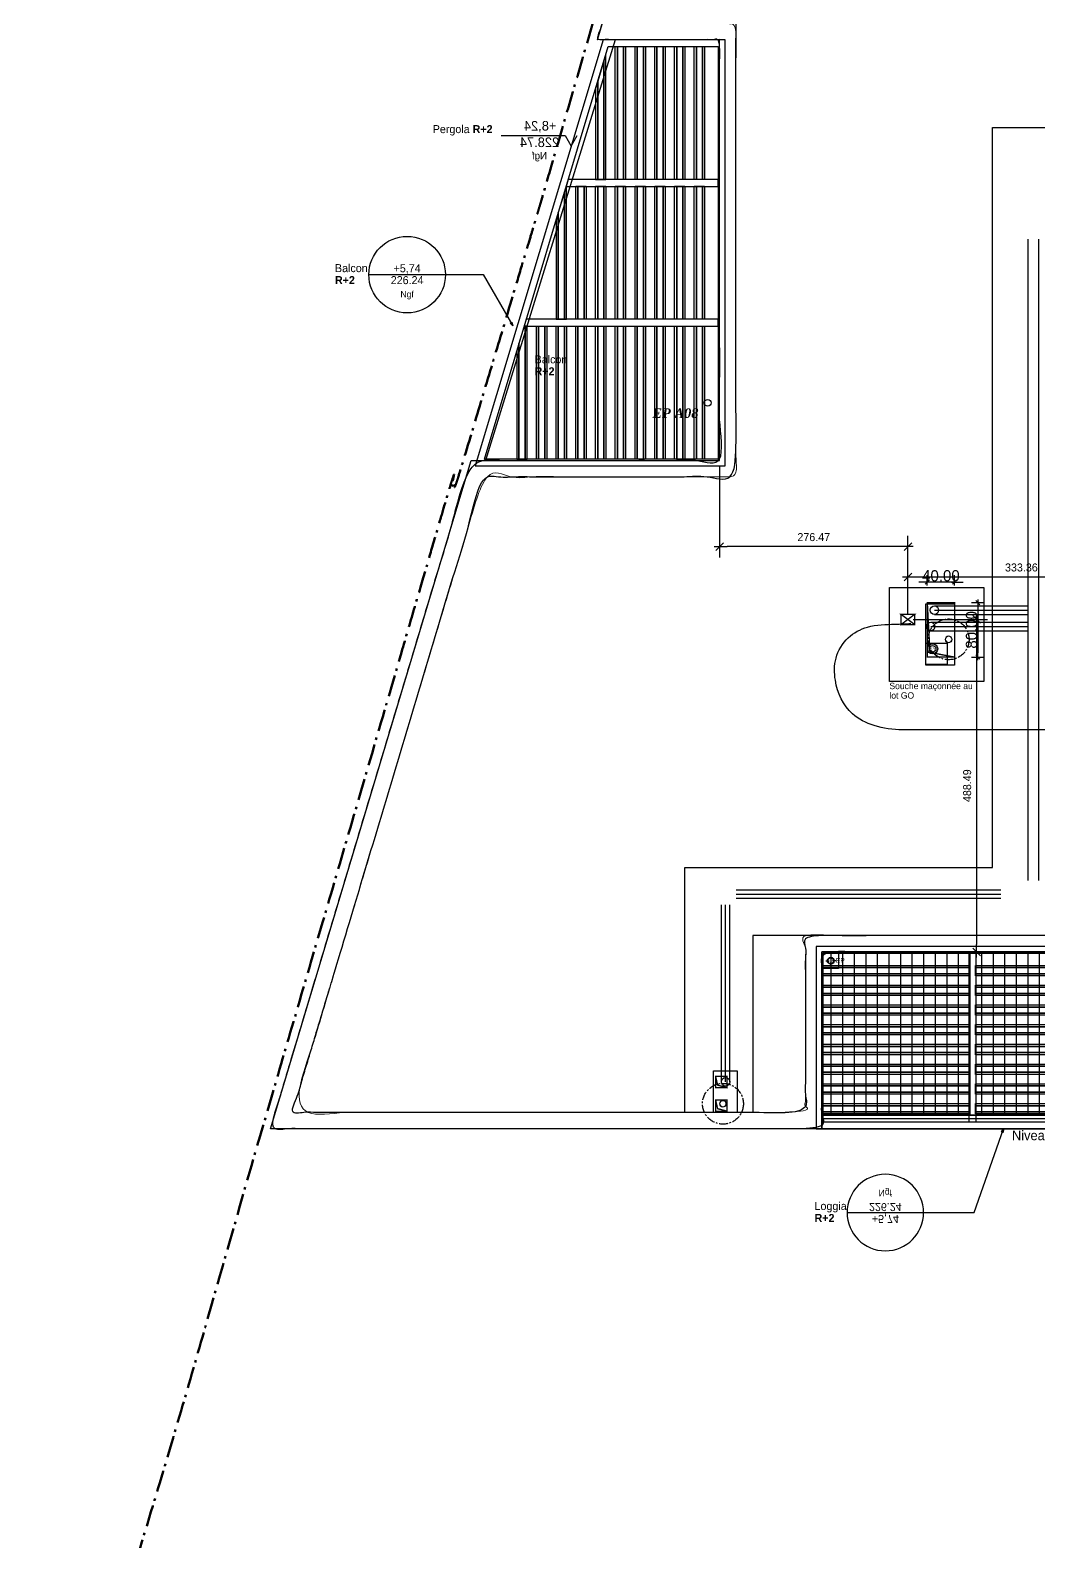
# Model space of a CAD drawing. Header units: centimetres. Extents: x 2501 to 22157, y -5565 to 9509.
# Drawn here: x 2501 to 3982, y 1962 to 4182 of the extents above; entities that cross this region are included whole.
import ezdxf

# ---------------------------------------------------------------- set-up
doc = ezdxf.new("R2010")
doc.units = ezdxf.units.CM
doc.header["$PDMODE"] = 67
doc.linetypes.add('prelem_euev', pattern=[2, 1.25, -0.25, 0.25, -0.25])
doc.linetypes.add('Style de ligne -18', pattern=[2.08328, 1.25, -0.41656, 0.13886, -0.27786])
doc.layers.get('0').update_dxf_attribs({"color": 252})
doc.layers.add('_GAZELEC-BOITE INCORPO', color=36, linetype='Continuous', lineweight=18)
doc.layers.add('_GAZELEC-RESERVATION 2', color=6, linetype='Continuous', lineweight=18)
for name, color, linetype in [('B amÈnagement intÈrieur_Hatch', 252, 'Continuous'), ('B aménagement intérieur', 252, 'Continuous'), ('B Général', 252, 'Continuous'), ('C ANNOTATIONS-niveaux', 252, 'Continuous'), ('C ANNOTATIONS-niveaux_Hatch', 252, 'Continuous'), ('C ANNOTATIONS-prestations', 252, 'Continuous'), ('C ANNOTATIONS-texte', 252, 'Continuous'), ('prlm-CHAUFF', 30, 'Continuous'), ('prlm-EAU-EPEXT', 145, 'Continuous'), ('prlm-EAU-EUEV', 25, 'Continuous'), ('prlm-GAZ', 20, 'Continuous')]:
    doc.layers.add(name, color=color, linetype=linetype)
doc.layers.add('prlm-ZEROPLOT', color=254, linetype='Continuous', plot=False)
doc.styles.add('Eurostile', font='')
doc.styles.add('prlm-chauff', font='trebucbi.ttf', dxfattribs={"height": 18})
doc.styles.add('prlm-eau-ep', font='timesbi.ttf', dxfattribs={"height": 18})
doc.styles.get('Eurostile').set_extended_font_data('Eurostile')
doc.dimstyles.new('100é', dxfattribs={"dimtxt": 16.471002, "dimasz": 6.232178, "dimexe": 10, "dimexo": 25, "dimgap": 1, "dimtad": 1, "dimdec": 1, "dimtxsty": 'Eurostile', "dimblk": 'VW_SLASH', "dimblk1": 'VW_SLASH', "dimblk2": 'VW_SLASH', "dimcen": 0, "dimdle": 10, "dimazin": 0, "dimtfac": 1, "dimtdec": 1, "dimtix": 1, "dimtmove": 0, "dimatfit": 0, "dimldrblk": 'VW_FILLEDARROW', "dimfxl": 25, "dimfxlon": 1, "dimfrac": 2, "dimtolj": 1, "dimarcsym": 0})
doc.dimstyles.new('Arch', dxfattribs={"dimtxt": 11.759259, "dimasz": 11.224121, "dimexe": 15.875, "dimexo": 7.9375, "dimgap": 7.9375, "dimtad": 1, "dimdec": 1, "dimtxsty": 'Eurostile', "dimblk": 'VW_SLASH', "dimblk1": 'VW_SLASH', "dimblk2": 'VW_SLASH', "dimcen": 0, "dimdle": 7.9375, "dimazin": 0, "dimtfac": 1, "dimtdec": 1, "dimtix": 1, "dimtmove": 0, "dimatfit": 0, "dimldrblk": 'VW_FILLEDARROW', "dimfxl": 1, "dimfrac": 2, "dimtolj": 1, "dimarcsym": 0})

# ---------------------------------------------------------------- blocks, each defined once
blk = doc.blocks.new('Alti BAT A R+2')
at = {"layer": 'C ANNOTATIONS-niveaux', "linetype": 'Continuous'}
blk.add_line((-55.9, -9), (56.6, -9), dxfattribs=at)
blk.add_circle((0.3, -9), 56.2, dxfattribs=at)
at = {"layer": 'C ANNOTATIONS-niveaux', "attachment_point": 2, "rotation": 0, "line_spacing_factor": 0.894578, "style": 'Eurostile'}
for s, insert, char_height in [('+5,74', (0.3, 6.2), 11.76), ('226.24', (0.3, -11.2), 11.76), ('Ngf', (0.3, -33.1), 9.41)]:
    blk.add_mtext(s, dxfattribs=dict(at, insert=insert, char_height=char_height))
blk = doc.blocks.new('Groupe-53-1')
at = {"layer": 'B Général', "linetype": 'Continuous', "flags": 128}
for points in [[(114070.4, -122604.2), (114209, -122604.2), (114209, -122742.2), (114070.4, -122742.2)], [(114124, -122685.9), (114155.3, -122685.9), (114155.3, -122717.2), (114124, -122717.2)]]:
    blk.add_lwpolyline(points, close=True, dxfattribs=at)
blk = doc.blocks.new('Groupe-64-1')
at = {"layer": 'B Général', "flags": 128}
for points in [[(114645.5, -123131.5), (113963, -123131.5), (113963, -123399.3), (114645.5, -123399.3)], [(113973, -123389.3), (113973, -123141.5), (114635.5, -123141.5), (114635.5, -123389.3)], [(114187.3, -123389.3), (114187.3, -123141.5), (114197.3, -123141.5), (114197.3, -123389.3)], [(114411.3, -123389.3), (114411.3, -123141.5), (114421.3, -123141.5), (114421.3, -123389.3)], [(114187.3, -123159.2), (114187.3, -123162.5), (113972.7, -123162.5), (113972.7, -123159.2)], [(114187.3, -123162.5), (114187.3, -123171.5), (113972.7, -123171.5), (113972.7, -123162.5)], [(114187.3, -123171.5), (114187.3, -123174.5), (113972.7, -123174.5), (113972.7, -123171.5)], [(114411.3, -123159.2), (114411.3, -123162.5), (114196.8, -123162.5), (114196.8, -123159.2)], [(114411.3, -123162.5), (114411.3, -123171.5), (114196.8, -123171.5), (114196.8, -123162.5)], [(114411.3, -123171.5), (114411.3, -123174.5), (114196.8, -123174.5), (114196.8, -123171.5)], [(114635.5, -123159.2), (114635.5, -123162.5), (114421, -123162.5), (114421, -123159.2)], [(114635.5, -123162.5), (114635.5, -123171.5), (114421, -123171.5), (114421, -123162.5)], [(114635.5, -123171.5), (114635.5, -123174.5), (114421, -123174.5), (114421, -123171.5)], [(114187.3, -123188.2), (114187.3, -123191.4), (113972.7, -123191.4), (113972.7, -123188.2)], [(114187.3, -123191.4), (114187.3, -123200.4), (113972.7, -123200.4), (113972.7, -123191.4)], [(114411.3, -123188.2), (114411.3, -123191.4), (114196.8, -123191.4), (114196.8, -123188.2)], [(114411.3, -123191.4), (114411.3, -123200.4), (114196.8, -123200.4), (114196.8, -123191.4)], [(114635.5, -123188.2), (114635.5, -123191.4), (114421, -123191.4), (114421, -123188.2)], [(114635.5, -123191.4), (114635.5, -123200.4), (114421, -123200.4), (114421, -123191.4)], [(114187.3, -123200.4), (114187.3, -123203.5), (113972.7, -123203.5), (113972.7, -123200.4)], [(114187.3, -123217.2), (114187.3, -123220.4), (113972.7, -123220.4), (113972.7, -123217.2)], [(114411.3, -123200.4), (114411.3, -123203.5), (114196.8, -123203.5), (114196.8, -123200.4)], [(114411.3, -123217.2), (114411.3, -123220.4), (114196.8, -123220.4), (114196.8, -123217.2)], [(114635.5, -123200.4), (114635.5, -123203.5), (114421, -123203.5), (114421, -123200.4)], [(114635.5, -123217.2), (114635.5, -123220.4), (114421, -123220.4), (114421, -123217.2)], [(114187.3, -123220.4), (114187.3, -123229.4), (113972.7, -123229.4), (113972.7, -123220.4)], [(114187.3, -123229.4), (114187.3, -123232.5), (113972.7, -123232.5), (113972.7, -123229.4)], [(114411.3, -123220.4), (114411.3, -123229.4), (114196.8, -123229.4), (114196.8, -123220.4)], [(114411.3, -123229.4), (114411.3, -123232.5), (114196.8, -123232.5), (114196.8, -123229.4)], [(114635.5, -123220.4), (114635.5, -123229.4), (114421, -123229.4), (114421, -123220.4)], [(114635.5, -123229.4), (114635.5, -123232.5), (114421, -123232.5), (114421, -123229.4)], [(114187.3, -123246.1), (114187.3, -123249.4), (113972.7, -123249.4), (113972.7, -123246.1)], [(114187.3, -123249.4), (114187.3, -123258.4), (113972.7, -123258.4), (113972.7, -123249.4)], [(114187.3, -123258.4), (114187.3, -123261.4), (113972.7, -123261.4), (113972.7, -123258.4)], [(114411.3, -123246.1), (114411.3, -123249.4), (114196.8, -123249.4), (114196.8, -123246.1)], [(114411.3, -123249.4), (114411.3, -123258.4), (114196.8, -123258.4), (114196.8, -123249.4)], [(114411.3, -123258.4), (114411.3, -123261.4), (114196.8, -123261.4), (114196.8, -123258.4)], [(114635.5, -123246.1), (114635.5, -123249.4), (114421, -123249.4), (114421, -123246.1)], [(114635.5, -123249.4), (114635.5, -123258.4), (114421, -123258.4), (114421, -123249.4)], [(114635.5, -123258.4), (114635.5, -123261.4), (114421, -123261.4), (114421, -123258.4)], [(114187.3, -123275.1), (114187.3, -123278.4), (113972.7, -123278.4), (113972.7, -123275.1)], [(114187.3, -123278.4), (114187.3, -123287.4), (113972.7, -123287.4), (113972.7, -123278.4)], [(114411.3, -123275.1), (114411.3, -123278.4), (114196.8, -123278.4), (114196.8, -123275.1)], [(114411.3, -123278.4), (114411.3, -123287.4), (114196.8, -123287.4), (114196.8, -123278.4)], [(114635.5, -123275.1), (114635.5, -123278.4), (114421, -123278.4), (114421, -123275.1)], [(114635.5, -123278.4), (114635.5, -123287.4), (114421, -123287.4), (114421, -123278.4)], [(114187.3, -123287.4), (114187.3, -123290.4), (113972.7, -123290.4), (113972.7, -123287.4)], [(114187.3, -123304.1), (114187.3, -123307.3), (113972.7, -123307.3), (113972.7, -123304.1)], [(114411.3, -123287.4), (114411.3, -123290.4), (114196.8, -123290.4), (114196.8, -123287.4)], [(114411.3, -123304.1), (114411.3, -123307.3), (114196.8, -123307.3), (114196.8, -123304.1)], [(114635.5, -123287.4), (114635.5, -123290.4), (114421, -123290.4), (114421, -123287.4)], [(114635.5, -123304.1), (114635.5, -123307.3), (114421, -123307.3), (114421, -123304.1)], [(114187.3, -123307.3), (114187.3, -123316.3), (113972.7, -123316.3), (113972.7, -123307.3)], [(114187.3, -123316.3), (114187.3, -123319.4), (113972.7, -123319.4), (113972.7, -123316.3)], [(114411.3, -123307.3), (114411.3, -123316.3), (114196.8, -123316.3), (114196.8, -123307.3)], [(114411.3, -123316.3), (114411.3, -123319.4), (114196.8, -123319.4), (114196.8, -123316.3)], [(114635.5, -123307.3), (114635.5, -123316.3), (114421, -123316.3), (114421, -123307.3)], [(114635.5, -123316.3), (114635.5, -123319.4), (114421, -123319.4), (114421, -123316.3)], [(114187.3, -123333.1), (114187.3, -123336.3), (113972.7, -123336.3), (113972.7, -123333.1)], [(114187.3, -123336.3), (114187.3, -123345.3), (113972.7, -123345.3), (113972.7, -123336.3)], [(114187.3, -123345.3), (114187.3, -123348.4), (113972.7, -123348.4), (113972.7, -123345.3)], [(114411.3, -123333.1), (114411.3, -123336.3), (114196.8, -123336.3), (114196.8, -123333.1)], [(114411.3, -123336.3), (114411.3, -123345.3), (114196.8, -123345.3), (114196.8, -123336.3)], [(114411.3, -123345.3), (114411.3, -123348.4), (114196.8, -123348.4), (114196.8, -123345.3)], [(114635.5, -123333.1), (114635.5, -123336.3), (114421, -123336.3), (114421, -123333.1)], [(114635.5, -123336.3), (114635.5, -123345.3), (114421, -123345.3), (114421, -123336.3)], [(114635.5, -123345.3), (114635.5, -123348.4), (114421, -123348.4), (114421, -123345.3)], [(114187.3, -123362), (114187.3, -123365.3), (113972.7, -123365.3), (113972.7, -123362)], [(114187.3, -123365.3), (114187.3, -123374.3), (113972.7, -123374.3), (113972.7, -123365.3)], [(114411.3, -123362), (114411.3, -123365.3), (114196.8, -123365.3), (114196.8, -123362)], [(114411.3, -123365.3), (114411.3, -123374.3), (114196.8, -123374.3), (114196.8, -123365.3)], [(114635.6, -123362), (114635.6, -123365.3), (114421, -123365.3), (114421, -123362)], [(114635.6, -123365.3), (114635.6, -123374.3), (114421, -123374.3), (114421, -123365.3)], [(114187.3, -123374.3), (114187.3, -123377.3), (113972.7, -123377.3), (113972.7, -123374.3)], [(114411.3, -123374.3), (114411.3, -123377.3), (114196.8, -123377.3), (114196.8, -123374.3)], [(114635.6, -123374.3), (114635.6, -123377.3), (114421, -123377.3), (114421, -123374.3)]]:
    blk.add_lwpolyline(points, close=True, dxfattribs=at)
blk = doc.blocks.new('Groupe-65-1')
at = {"layer": 'B Général', "flags": 128}
for points in [[(113649.9, -121799.3), (113462, -122425.3), (113829, -122425.3), (113829, -121799.3)], [(113819, -122415.3), (113475.5, -122415.3), (113657.4, -121809.3), (113819, -121809.3)], [(113667.8, -121809.3), (113671, -121809.3), (113671, -122004.8), (113667.8, -122004.8)], [(113671, -121809.3), (113680, -121809.3), (113680, -122004.8), (113671, -122004.8)], [(113680, -121809.3), (113683, -121809.3), (113683, -122004.8), (113680, -122004.8)], [(113696.8, -121809.3), (113700, -121809.3), (113700, -122004.8), (113696.8, -122004.8)], [(113700, -121809.3), (113709, -121809.3), (113709, -122004.8), (113700, -122004.8)], [(113709, -121809.3), (113712.1, -121809.3), (113712.1, -122004.8), (113709, -122004.8)], [(113725.7, -121809.3), (113728.9, -121809.3), (113728.9, -122004.8), (113725.7, -122004.8)], [(113728.9, -121809.3), (113737.9, -121809.3), (113737.9, -122004.8), (113728.9, -122004.8)], [(113737.9, -121809.3), (113741, -121809.3), (113741, -122004.8), (113737.9, -122004.8)], [(113754.7, -121809.3), (113758, -121809.3), (113758, -122004.8), (113754.7, -122004.8)], [(113758, -121809.3), (113767, -121809.3), (113767, -122004.8), (113758, -122004.8)], [(113767, -121809.3), (113770, -121809.3), (113770, -122004.8), (113767, -122004.8)], [(113783.7, -121809.3), (113786.9, -121809.3), (113786.9, -122004.8), (113783.7, -122004.8)], [(113786.9, -121809.3), (113795.9, -121809.3), (113795.9, -122004.8), (113786.9, -122004.8)], [(113795.9, -121809.3), (113799, -121809.3), (113799, -122004.8), (113795.9, -122004.8)], [(113651.1, -121830.4), (113642.1, -121860.3), (113642.1, -122004.8), (113651.1, -122004.8)], [(113654.1, -121820.2), (113651.1, -121830.4), (113651.1, -122004.8), (113654.1, -122004.8)], [(113642.1, -121860.3), (113638.8, -121871.1), (113638.8, -122004.8), (113642.1, -122004.8)], [(113595.7, -122014.6), (113593.1, -122023.4), (113593.1, -122210.1), (113596.2, -122210.1), (113596.2, -122014.6)], [(113595.7, -122014.8), (113819, -122014.8), (113819, -122004.8), (113598.7, -122004.8)], [(113609.8, -122014.6), (113613, -122014.6), (113613, -122210.1), (113609.8, -122210.1)], [(113613, -122014.6), (113622, -122014.6), (113622, -122210.1), (113613, -122210.1)], [(113622, -122014.6), (113625.1, -122014.6), (113625.1, -122210.1), (113622, -122210.1)], [(113638.8, -122014.6), (113642.1, -122014.6), (113642.1, -122210.1), (113638.8, -122210.1)], [(113642.1, -122014.6), (113651.1, -122014.6), (113651.1, -122210.1), (113642.1, -122210.1)], [(113651.1, -122014.6), (113654.1, -122014.6), (113654.1, -122210.1), (113651.1, -122210.1)], [(113667.8, -122014.6), (113671, -122014.6), (113671, -122210.1), (113667.8, -122210.1)], [(113671, -122014.6), (113680, -122014.6), (113680, -122210.1), (113671, -122210.1)], [(113680, -122014.6), (113683, -122014.6), (113683, -122210.1), (113680, -122210.1)], [(113696.8, -122014.6), (113700, -122014.6), (113700, -122210.1), (113696.8, -122210.1)], [(113700, -122014.6), (113709, -122014.6), (113709, -122210.1), (113700, -122210.1)], [(113709, -122014.6), (113712.1, -122014.6), (113712.1, -122210.1), (113709, -122210.1)], [(113725.7, -122014.6), (113728.9, -122014.6), (113728.9, -122210.1), (113725.7, -122210.1)], [(113728.9, -122014.6), (113737.9, -122014.6), (113737.9, -122210.1), (113728.9, -122210.1)], [(113737.9, -122014.6), (113741, -122014.6), (113741, -122210.1), (113737.9, -122210.1)], [(113754.7, -122014.6), (113758, -122014.6), (113758, -122210.1), (113754.7, -122210.1)], [(113758, -122014.6), (113767, -122014.6), (113767, -122210.1), (113758, -122210.1)], [(113767, -122014.6), (113770, -122014.6), (113770, -122210.1), (113767, -122210.1)], [(113783.7, -122014.6), (113786.9, -122014.6), (113786.9, -122210.1), (113783.7, -122210.1)], [(113786.9, -122014.6), (113795.9, -122014.6), (113795.9, -122210.1), (113786.9, -122210.1)], [(113795.9, -122014.6), (113799, -122014.6), (113799, -122210.1), (113795.9, -122210.1)], [(113593.1, -122023.4), (113584.1, -122053.4), (113584.1, -122210.1), (113593.1, -122210.1)], [(113584.1, -122053.4), (113580.9, -122064.2), (113580.9, -122210.1), (113584.1, -122210.1)], [(113534.1, -122220.1), (113819, -122220.1), (113819, -122210.1), (113537.1, -122210.1)], [(113526.3, -122415.3), (113535.3, -122415.3), (113535.3, -122220.1), (113534.1, -122220.1), (113526.3, -122245.8)], [(113535.3, -122415.3), (113538.4, -122415.3), (113538.4, -122220.1), (113535.3, -122220.1)], [(113552, -122220.1), (113555.2, -122220.1), (113555.2, -122415.3), (113552, -122415.3)], [(113555.2, -122220.1), (113564.2, -122220.1), (113564.2, -122415.3), (113555.2, -122415.3)], [(113564.2, -122220.1), (113567.3, -122220.1), (113567.3, -122415.3), (113564.2, -122415.3)], [(113580.9, -122220.1), (113584.1, -122220.1), (113584.1, -122415.3), (113580.9, -122415.3)], [(113584.1, -122220.1), (113593.1, -122220.1), (113593.1, -122415.3), (113584.1, -122415.3)], [(113593.1, -122220.1), (113596.2, -122220.1), (113596.2, -122415.3), (113593.1, -122415.3)], [(113609.8, -122220.1), (113613, -122220.1), (113613, -122415.3), (113609.8, -122415.3)], [(113613, -122220.1), (113622, -122220.1), (113622, -122415.3), (113613, -122415.3)], [(113622, -122220.1), (113625.1, -122220.1), (113625.1, -122415.3), (113622, -122415.3)], [(113638.8, -122220.1), (113642.1, -122220.1), (113642.1, -122415.3), (113638.8, -122415.3)], [(113642.1, -122220.1), (113651.1, -122220.1), (113651.1, -122415.3), (113642.1, -122415.3)], [(113651.1, -122220.1), (113654.1, -122220.1), (113654.1, -122415.3), (113651.1, -122415.3)], [(113667.8, -122220.1), (113671, -122220.1), (113671, -122415.3), (113667.8, -122415.3)], [(113671, -122220.1), (113680, -122220.1), (113680, -122415.3), (113671, -122415.3)], [(113680, -122220.1), (113683, -122220.1), (113683, -122415.3), (113680, -122415.3)], [(113696.8, -122220.1), (113700, -122220.1), (113700, -122415.3), (113696.8, -122415.3)], [(113700, -122220.1), (113709, -122220.1), (113709, -122415.3), (113700, -122415.3)], [(113709, -122220.1), (113712.1, -122220.1), (113712.1, -122415.3), (113709, -122415.3)], [(113725.7, -122220.1), (113728.9, -122220.1), (113728.9, -122415.3), (113725.7, -122415.3)], [(113728.9, -122220.1), (113737.9, -122220.1), (113737.9, -122415.3), (113728.9, -122415.3)], [(113737.9, -122220.1), (113741, -122220.1), (113741, -122415.3), (113737.9, -122415.3)], [(113754.7, -122220.1), (113758, -122220.1), (113758, -122415.3), (113754.7, -122415.3)], [(113758, -122220.1), (113767, -122220.1), (113767, -122415.3), (113758, -122415.3)], [(113767, -122220.1), (113770, -122220.1), (113770, -122415.3), (113767, -122415.3)], [(113783.7, -122220.1), (113786.9, -122220.1), (113786.9, -122415.3), (113783.7, -122415.3)], [(113786.9, -122220.1), (113795.9, -122220.1), (113795.9, -122415.3), (113786.9, -122415.3)], [(113795.9, -122220.1), (113799, -122220.1), (113799, -122415.3), (113795.9, -122415.3)], [(113523.1, -122415.3), (113526.3, -122415.3), (113526.3, -122245.8), (113523.1, -122256.6)]]:
    blk.add_lwpolyline(points, close=True, dxfattribs=at)
blk = doc.blocks.new('EP')
at = {"layer": 'B Général', "linetype": 'Continuous'}
for p, q in [((-7.5, 0), (-2.5, 0)), ((0, 7.5), (0, 2.5)), ((7.5, 0), (2.5, 0)), ((0, -7.5), (0, -2.5))]:
    blk.add_line(p, q, dxfattribs=at)
at = {"layer": 'B Général', "linetype": 'Continuous', "flags": 128}
for points in [[(-5, 0, -1), (5, 0, -1)], [(-4.3, 0, -1), (4.3, 0, -1)]]:
    blk.add_lwpolyline(points, format="xyb", close=True, dxfattribs=at)
at = {"layer": 'C ANNOTATIONS-prestations', "insert": (7.5, 4), "char_height": 7.06, "attachment_point": 1, "line_spacing_factor": 0.894578, "style": 'Eurostile'}
blk.add_mtext('EP', dxfattribs=at)
blk = doc.blocks.new('Groupe-67-1')
at = {"layer": 'B Général', "linetype": 'Continuous', "flags": 128}
blk.add_lwpolyline([(113973, -123141.5), (113995.6, -123141.5), (113995.6, -123164), (113973, -123164)], close=True, dxfattribs=at)
at = {"layer": 'B Général'}
blk.add_blockref('EP', (113984.3, -123152.4), dxfattribs=at)
blk = doc.blocks.new('Groupe-68-1')
at = {"layer": 'B Général', "linetype": 'Continuous', "flags": 128}
blk.add_lwpolyline([(56.3, 15.6), (-37.5, 15.6), (-46.5, 0), (-55.4, 15.6)], dxfattribs=at)
at = {"layer": 'C ANNOTATIONS-niveaux', "attachment_point": 2, "rotation": 360, "line_spacing_factor": 0.894578, "style": 'Eurostile'}
for s, insert, char_height in [('+8,24', (-1, 37.1), 14.11), ('228.74', (0, 12.9), 14.11), ('Ngf', (0, -8.7), 10.58)]:
    blk.add_mtext(s, dxfattribs=dict(at, insert=insert, char_height=char_height))
blk = doc.blocks.new('Niveau bas pergola (1)')
at = {"layer": 'B Général'}
blk.add_blockref('Groupe-68-1', (0, 0), dxfattribs=at)
blk = doc.blocks.new('xi.vp')
at = {"layer": 'prlm-EAU-EUEV', "lineweight": 5}
h = blk.add_hatch(color=0, dxfattribs=at)
h.paths.add_polyline_path([(-5, 0, 1), (5, 0, 1)])
h.paths.add_polyline_path([(4.5, 0, -1), (-4.5, 0, -1)], flags=16)
at = {"layer": 'prlm-EAU-EUEV', "color": 0, "lineweight": 5}
for radius in [5, 4.5]:
    blk.add_circle((0, 0), radius, dxfattribs=at)
at = {"layer": 'prlm-ZEROPLOT', "linetype": 'prelem_euev', "ltscale": 10}
blk.add_circle((0, 0), 30, dxfattribs=at)
blk = doc.blocks.new('Groupe-74-1')
at = {"layer": 'B Général', "linetype": 'Continuous'}
for p, q in [((114234, -123048.6), (113845.2, -123048.6)), ((114234, -123054.9), (113845.2, -123054.9)), ((114234, -123061.1), (113845.2, -123061.1))]:
    blk.add_line(p, q, dxfattribs=at)
blk = doc.blocks.new('Groupe-75-1')
at = {"layer": 'B Général', "linetype": 'Continuous'}
for p, q in [((113823.6, -123330.3), (113823.6, -123070.2)), ((113829.8, -123330.3), (113829.8, -123070.2)), ((113836.1, -123330.3), (113836.1, -123070.2))]:
    blk.add_line(p, q, dxfattribs=at)
blk = doc.blocks.new('Groupe-77-1')
at = {"layer": 'B Général', "linetype": 'Continuous'}
for p, q in [((114136.4, -122631.2), (114274, -122631.2)), ((114136.4, -122637.4), (114274, -122637.4)), ((114136.4, -122643.7), (114274, -122643.7))]:
    blk.add_line(p, q, dxfattribs=at)
blk = doc.blocks.new('Groupe-78-1')
at = {"layer": 'B Général', "linetype": 'Continuous'}
for p, q in [((114131, -122655.2), (114274, -122655.2)), ((114131, -122661.4), (114274, -122661.4)), ((114131, -122667.7), (114274, -122667.7))]:
    blk.add_line(p, q, dxfattribs=at)
blk = doc.blocks.new('Groupe-106-1')
at = {"layer": 'B Général', "linetype": 'Continuous'}
for p, q in [((114274, -123034.6), (114274, -122092.5)), ((114289.7, -123034.6), (114289.7, -122092.5)), ((114305.5, -123034.6), (114305.5, -122092.5))]:
    blk.add_line(p, q, dxfattribs=at)
blk = doc.blocks.new('xi.epext')
at = {"layer": 'prlm-EAU-EPEXT', "color": 0, "linetype": 'ByBlock', "lineweight": -2}
blk.add_circle((0, 0), 5, dxfattribs=at)
blk = doc.blocks.new('xi.3cep100-150')
at = {"layer": 'prlm-CHAUFF', "color": 0}
for radius in [7.5, 5]:
    blk.add_circle((0, 0), radius, dxfattribs=at)
at = {"layer": 'prlm-CHAUFF', "color": 0, "insert": (0, 0), "char_height": 3, "width": 9.782, "attachment_point": 5, "style": 'prlm-chauff'}
blk.add_mtext('3CEp', dxfattribs=at)
blk = doc.blocks.new('VW_SLASH')
at = {"linetype": 'ByBlock', "lineweight": -2}
blk.add_line((0.71, 0), (-1, 0), dxfattribs=at)
at = {"linetype": 'Continuous', "lineweight": 20, "flags": 128}
blk.add_lwpolyline([(0.5, 0.5), (-0.5, -0.5)], dxfattribs=at)
blk = doc.blocks.new('*D334')
at = {"layer": '_GAZELEC-RESERVATION 2', "color": 0, "lineweight": -2, "transparency": 16777216}
for p, q in [((3882.9, 3341.4), (3902.1, 3341.4)), ((3892.1, 3335.2), (3892.1, 3267.6)), ((3882.9, 3261.4), (3902.1, 3261.4))]:
    blk.add_line(p, q, dxfattribs=at)
at = {"layer": 'Defpoints', "color": 0}
for p in [(3857.9, 3341.4), (3857.9, 3261.4), (3892.1, 3261.4)]:
    blk.add_point(p, dxfattribs=at)
at = {"layer": '_GAZELEC-RESERVATION 2', "color": 0, "lineweight": -2, "transparency": 16777216, "xscale": 6.232177734375, "yscale": 6.232177734375, "zscale": 6.232177734375}
for p, rotation in [((3892.1, 3341.4), 90), ((3892.1, 3261.4), 270)]:
    blk.add_blockref('VW_SLASH', p, dxfattribs=dict(at, rotation=rotation))
at = {"layer": '_GAZELEC-RESERVATION 2', "color": 0, "transparency": 16777216, "insert": (3882.9, 3301.4), "char_height": 16.47, "attachment_point": 5, "rotation": 90, "style": 'Eurostile'}
blk.add_mtext('\\A1;80.00', dxfattribs=at)
blk = doc.blocks.new('VW_FILLEDARROW')
at = {"linetype": 'Continuous'}
blk.add_hatch(color=250, dxfattribs=at).paths.add_polyline_path([(-1.41, 0.38), (0, 0), (-1.41, -0.38)])
at = {"linetype": 'Continuous', "flags": 128}
blk.add_lwpolyline([(-1.41, 0.38), (0, 0), (-1.41, -0.38)], close=True, dxfattribs=at)
blk = doc.blocks.new('*D335')
at = {"layer": '_GAZELEC-RESERVATION 2', "color": 0, "lineweight": -2, "transparency": 16777216}
for p, q in [((3817.9, 3366.4), (3817.9, 3381.6)), ((3857.9, 3366.4), (3857.9, 3381.6)), ((3811.7, 3371.6), (3805.5, 3371.6)), ((3857.9, 3371.6), (3817.9, 3371.6)), ((3864.2, 3371.6), (3870.4, 3371.6))]:
    blk.add_line(p, q, dxfattribs=at)
at = {"layer": 'Defpoints', "color": 0}
for p in [(3817.9, 3371.6), (3817.9, 3341.4), (3857.9, 3341.4)]:
    blk.add_point(p, dxfattribs=at)
at = {"layer": '_GAZELEC-RESERVATION 2', "color": 0, "lineweight": -2, "transparency": 16777216, "xscale": 6.232177734375, "yscale": 6.232177734375, "zscale": 6.232177734375}
blk.add_blockref('VW_SLASH', (3817.9, 3371.6), dxfattribs=at)
at = {"layer": '_GAZELEC-RESERVATION 2', "color": 0, "lineweight": -2, "transparency": 16777216, "xscale": 6.232177734375, "yscale": 6.232177734375, "zscale": 6.232177734375, "rotation": 180}
blk.add_blockref('VW_SLASH', (3857.9, 3371.6), dxfattribs=at)
at = {"layer": '_GAZELEC-RESERVATION 2', "color": 0, "transparency": 16777216, "insert": (3837.9, 3380.8), "char_height": 16.47, "attachment_point": 5, "style": 'Eurostile'}
blk.add_mtext('\\A1;40.00', dxfattribs=at)
blk = doc.blocks.new('*D364')
at = {"layer": '_GAZELEC-BOITE INCORPO', "color": 0, "lineweight": -2, "transparency": 16777216}
for p, q in [((3797.3, 3316.7), (3906.2, 3316.7)), ((3890.3, 3305.5), (3890.3, 2839.4)), ((3797.3, 2828.2), (3906.2, 2828.2))]:
    blk.add_line(p, q, dxfattribs=at)
at = {"layer": 'Defpoints', "color": 0}
for p in [(3789.4, 3316.7), (3789.4, 2828.2), (3890.3, 2828.2)]:
    blk.add_point(p, dxfattribs=at)
at = {"layer": '_GAZELEC-BOITE INCORPO', "color": 0, "lineweight": -2, "transparency": 16777216, "xscale": 11.22412109375, "yscale": 11.22412109375, "zscale": 11.22412109375}
for p, rotation in [((3890.3, 3316.7), 90), ((3890.3, 2828.2), 270)]:
    blk.add_blockref('VW_SLASH', p, dxfattribs=dict(at, rotation=rotation))
at = {"layer": '_GAZELEC-BOITE INCORPO', "color": 0, "transparency": 16777216, "insert": (3876.5, 3072.5), "char_height": 11.76, "attachment_point": 5, "rotation": 90, "style": 'Eurostile'}
blk.add_mtext('\\A1;488.49', dxfattribs=at)
blk = doc.blocks.new('*D365')
at = {"layer": '_GAZELEC-BOITE INCORPO', "color": 0, "lineweight": -2, "transparency": 16777216}
for p, q in [((3512.9, 3542.5), (3512.9, 3407.9)), ((3778.2, 3423.7), (3524.1, 3423.7)), ((3789.4, 3324.7), (3789.4, 3439.6))]:
    blk.add_line(p, q, dxfattribs=at)
at = {"layer": 'Defpoints', "color": 0}
for p in [(3512.9, 3550.4), (3512.9, 3423.7), (3789.4, 3316.7)]:
    blk.add_point(p, dxfattribs=at)
at = {"layer": '_GAZELEC-BOITE INCORPO', "color": 0, "lineweight": -2, "transparency": 16777216, "xscale": 11.22412109375, "yscale": 11.22412109375, "zscale": 11.22412109375, "rotation": 180}
blk.add_blockref('VW_SLASH', (3512.9, 3423.7), dxfattribs=at)
at = {"layer": '_GAZELEC-BOITE INCORPO', "color": 0, "lineweight": -2, "transparency": 16777216, "xscale": 11.22412109375, "yscale": 11.22412109375, "zscale": 11.22412109375}
blk.add_blockref('VW_SLASH', (3789.4, 3423.7), dxfattribs=at)
at = {"layer": '_GAZELEC-BOITE INCORPO', "color": 0, "transparency": 16777216, "insert": (3651.2, 3437.6), "char_height": 11.76, "attachment_point": 5, "style": 'Eurostile'}
blk.add_mtext('\\A1;276.47', dxfattribs=at)
blk = doc.blocks.new('*D366')
at = {"layer": '_GAZELEC-BOITE INCORPO', "color": 0, "lineweight": -2, "transparency": 16777216}
for p, q in [((3789.4, 3324.7), (3789.4, 3395)), ((3800.6, 3379.2), (4111.5, 3379.2)), ((4122.8, 3341.2), (4122.8, 3395))]:
    blk.add_line(p, q, dxfattribs=at)
at = {"layer": 'Defpoints', "color": 0}
for p in [(4122.8, 3379.2), (4122.8, 3333.2), (3789.4, 3316.7)]:
    blk.add_point(p, dxfattribs=at)
at = {"layer": '_GAZELEC-BOITE INCORPO', "color": 0, "lineweight": -2, "transparency": 16777216, "xscale": 11.22412109375, "yscale": 11.22412109375, "zscale": 11.22412109375, "rotation": 180}
blk.add_blockref('VW_SLASH', (3789.4, 3379.2), dxfattribs=at)
at = {"layer": '_GAZELEC-BOITE INCORPO', "color": 0, "lineweight": -2, "transparency": 16777216, "xscale": 11.22412109375, "yscale": 11.22412109375, "zscale": 11.22412109375}
blk.add_blockref('VW_SLASH', (4122.8, 3379.2), dxfattribs=at)
at = {"layer": '_GAZELEC-BOITE INCORPO', "color": 0, "transparency": 16777216, "insert": (3956.1, 3393), "char_height": 11.76, "attachment_point": 5, "style": 'Eurostile'}
blk.add_mtext('\\A1;333.36', dxfattribs=at)

msp = doc.modelspace()

# ---------------------------------------------------------------- hatches: boundary and pattern name
at = {"layer": 'B amÈnagement intÈrieur_Hatch', "linetype": 'Continuous'}
h = msp.add_hatch(dxfattribs=at)
h.set_pattern_fill('PLATELAGE BOIS', color=256, style=0, pattern_type=2)
h.set_pattern_definition([(90, (-110308.095, 125967.714), (17, 0), [])])
h.paths.add_polyline_path([(3662.92, 2828.226), (4331.442, 2828.226), (4331.442, 2588.403), (3662.92, 2588.403)])
at = {"layer": 'C ANNOTATIONS-niveaux_Hatch', "linetype": 'Continuous'}
for points in [[(3207.735, 3753.221), (3209.075, 3748.221), (3205.415, 3751.881)], [(3926.987, 2564.112), (3929.882, 2568.403), (3929.52, 2563.24)]]:
    msp.add_hatch(color=250, dxfattribs=at).paths.add_polyline_path(points)

# ---------------------------------------------------------------- linework, layer by layer
at = {"layer": '_GAZELEC-BOITE INCORPO', "const_width": 2}
msp.add_lwpolyline([(3779.395, 3314.217), (3779.395, 3309.217), (3799.395, 3309.217), (3799.395, 3324.217), (3779.395, 3324.217), (3779.395, 3309.217), (3799.395, 3324.217), (3779.395, 3324.216), (3799.395, 3309.217)], dxfattribs=at)
at = {"layer": '_GAZELEC-RESERVATION 2', "const_width": 2}
for points in [[(3857.92, 3261.389), (3857.92, 3261.389), (3817.92, 3261.389), (3817.92, 3341.389), (3857.92, 3341.389), (3857.92, 3261.389), (3821.836, 3268.256), (3817.92, 3341.389)], [(3523.817, 2628.803), (3506.996, 2628.803), (3506.996, 2645.452), (3523.835, 2645.452), (3523.835, 2628.803), (3509.984, 2632.592), (3507.013, 2645.452)], [(3523.817, 2594.254), (3506.996, 2594.254), (3506.996, 2610.903), (3523.835, 2610.903), (3523.835, 2594.254), (3509.984, 2598.043), (3507.013, 2610.903)]]:
    msp.add_lwpolyline(points, dxfattribs=at)
at = {"layer": 'B aménagement intérieur', "linetype": 'Continuous', "flags": 128}
msp.add_lwpolyline([(3662.92, 2828.226), (4331.442, 2828.226), (4331.442, 2588.403), (3662.92, 2588.403)], close=True, dxfattribs=at)
at = {"layer": 'B Général', "linetype": 'Continuous', "flags": 128}
for points in [[(3168.916, 3550.389), (3512.92, 3550.389), (3512.92, 4168.613), (3359.735, 4168.413)], [(3662.92, 2583.406), (4331.442, 2583.406), (4331.442, 2578.406), (3662.92, 2578.406)]]:
    msp.add_lwpolyline(points, close=True, dxfattribs=at)
msp.add_lwpolyline([(4666.954, 2852.226), (3561.905, 2852.226), (3561.905, 2592.403), (3461.905, 2592.403), (3461.905, 2952.226), (3913.905, 2952.226), (3913.905, 4039.214), (4187.907, 4039.214)], dxfattribs=at)
at = {"layer": 'B Général', "flags": 128}
for points in [[(3815.92, 3339.465), (3857.92, 3339.465), (3857.92, 3249.464), (3815.92, 3249.464)], [(3503.92, 2653.403), (3538.92, 2653.403), (3538.92, 2592.403), (3503.92, 2592.403)]]:
    msp.add_lwpolyline(points, close=True, dxfattribs=at)
at = {"layer": 'B Général', "linetype": 'Continuous', "lineweight": 25, "flags": 128}
msp.add_lwpolyline([(3662.92, 2588.403), (4331.442, 2588.403), (4331.442, 2568.403), (3662.92, 2568.403)], close=True, dxfattribs=at)
at = {"layer": 'B Général'}
for centre in [(3828.343, 3330.306), (3822.928, 3306.27), (3521.752, 2637.384)]:
    msp.add_circle(centre, 6.25, dxfattribs=at)
at = {"layer": 'B Général', "linetype": 'Style de ligne -18', "lineweight": 50, "ltscale": 25.4}
msp.add_open_spline([(4176.46, 5442.268), (4369.672, 5480.305), (4562.883, 5518.342), (4903.036, 5519.771), (5243.188, 5521.2), (5979.862, 5524.644), (6716.536, 5528.089), (7278.196, 5527.681), (7839.856, 5527.273), (8021.336, 5527.044), (8202.816, 5526.815), (8808.176, 5525.356), (9413.535, 5523.896), (10716.351, 5525.293), (12019.166, 5526.69), (12242.597, 5526.219), (12466.029, 5525.748), (12816.588, 5520.962), (13167.148, 5516.176), (13202.673, 5616.323), (13238.199, 5716.47), (13267.888, 5802.201), (13297.577, 5887.932), (13327.266, 5973.663), (13356.956, 6059.395), (13408.406, 6207.964), (13459.856, 6356.533), (13477.006, 6406.056), (13494.156, 6455.579), (13528.564, 6560.212), (13562.972, 6664.845), (13573.344, 6696.386), (13583.716, 6727.928), (13599.145, 6774.844), (13614.573, 6821.761), (13678.898, 7117.445), (13743.224, 7413.129), (13957.444, 7453.65), (14171.664, 7494.171), (14164.331, 7534.454), (14156.998, 7574.738), (14190.699, 7584.189), (14224.399, 7593.639), (14227.546, 7586.876), (14230.693, 7580.113), (14293.316, 7599.076), (14355.939, 7618.039), (14360.336, 7603.518), (14364.733, 7588.998), (14537.195, 7591.453), (14709.721, 7640.319), (14664.801, 7789.364), (14619.881, 7938.41), (15047.101, 8062.384), (15474.322, 8186.358), (15686.72, 8247.996), (15899.118, 8309.635), (15904.181, 8311.166), (15909.244, 8312.698), (15908.246, 8315.995), (15907.249, 8319.292), (17672.664, 8849.185), (19438.079, 9379.077), (19648.946, 9442.842), (19859.814, 9506.606), (20255.35, 9309.74), (20650.886, 9112.874), (20960.83, 8222.926), (21270.775, 7332.978), (21180.205, 7304.155), (21089.635, 7275.333), (21163.082, 7017.584), (21236.529, 6759.834), (21251.591, 6763.9), (21266.653, 6767.967), (21275.663, 6734.59), (21284.674, 6701.213), (21269.902, 6697.225), (21255.13, 6693.238), (21270.029, 6638.047), (21284.928, 6582.856), (21291.188, 6584.546), (21297.447, 6586.236), (21305.995, 6495.046), (21402.881, 6506.774), (21487.346, 6527.117), (21571.811, 6547.461), (21569.541, 6559.077), (21567.271, 6570.694), (21604.983, 6578.638), (21642.694, 6586.582), (21649.991, 6549.244), (21657.287, 6511.906), (21652.493, 6510.896), (21647.699, 6509.886), (21807.598, 5746.172), (21967.496, 4982.457), (21977.291, 4938.62), (21987.086, 4894.782), (22015.78, 4743.898), (22044.474, 4593.013), (22063.498, 4473.154), (22082.523, 4353.295), (22101.178, 4237.725), (22119.832, 4122.156), (22124.345, 4087.384), (22128.858, 4052.612), (22138.67, 3933.295), (22148.483, 3813.978), (22152.899, 3687.239), (22157.316, 3560.501), (22156.076, 3368.858), (22154.837, 3177.215), (22152.199, 3078.787), (22149.562, 2980.358), (22145.456, 2863.605), (22141.35, 2746.851), (22132.85, 2586.185), (22124.349, 2425.518), (22087.732, 1950.646), (22051.116, 1475.773), (21993.933, 847.273), (21936.75, 218.773), (21915.729, 183.154), (21894.709, 147.536), (21213.23, 141.566), (20531.75, 135.597), (20529.704, 160.058), (20527.657, 184.52), (20322.852, 176.691), (20118.047, 168.862), (19882.166, 159.845), (19646.285, 150.828), (19256.888, 145.182), (18867.491, 139.536), (18773.401, -158.054), (18679.311, -455.644), (18604.53, -1398.289), (18529.749, -2340.935), (18635.053, -2777.585), (18740.357, -3214.234), (18588.756, -3295.853), (18437.156, -3377.471), (18384.511, -3407.387), (18331.865, -3437.302), (18280.613, -3484.556), (18229.362, -3531.809), (18125.267, -3688.349), (18021.173, -3844.888), (17973.144, -3961.195), (17925.114, -4077.502), (17903.66, -4188.267), (17882.205, -4299.032), (17853.831, -4428.724), (17825.458, -4558.416), (17795.321, -4816.052), (17765.184, -5073.687), (17828.426, -5320.212), (17891.667, -5566.736), (16164.839, -5333.52), (14438.011, -5100.304), (14043.046, -5030.624), (13648.082, -4960.944), (13506.144, -4936.079), (13364.206, -4911.213), (13220.848, -4883.357), (13077.49, -4855.501), (12791.937, -4799.706), (12506.383, -4743.912), (12128.349, -4679.679), (11750.314, -4615.447), (11530.967, -4571.296), (11311.619, -4527.146), (10549.503, -4375.437), (9787.387, -4223.728), (9847.498, -3981.593), (9907.609, -3739.459), (9806.225, -3461.39), (9704.841, -3183.322), (9715.187, -3083.784), (9725.532, -2984.247), (9824.047, -2441.958), (9922.562, -1899.67), (9651.72, -1701.167), (9380.878, -1502.664), (9447.608, -1104.825), (9514.339, -706.985), (9834.998, -611.033), (10155.657, -515.081), (10247.114, 11.583), (10338.572, 538.246), (10143.199, 564.034), (9947.826, 589.823), (9948.48, 594.78), (9949.134, 599.737), (9614.75, 638.685), (9280.365, 677.634), (8737.859, 744.574), (8195.353, 811.514), (7103.907, 948.262), (6012.462, 1085.009), (5516.207, 1145.917), (5019.951, 1206.825), (4567.057, 1262.265), (4114.163, 1317.705), (4102.18, 1307.409), (4090.197, 1297.113), (3869.944, 1322.11), (3649.69, 1347.106), (3455.22, 1370.405), (3260.751, 1393.703), (3258.524, 1373.559), (3256.298, 1353.416), (2884.962, 1399.248), (2513.626, 1445.079), (2816.189, 2481.825), (3118.751, 3518.57), (3122.583, 3517.421), (3126.415, 3516.272), (3182.803, 3704.332), (3239.191, 3892.391), (3244.935, 3911.549), (3250.679, 3930.706), (3342.693, 4248.166), (3434.706, 4565.625), (3504.837, 4748.285), (3574.967, 4930.944), (3700.503, 5086.554), (3826.038, 5242.164), (4001.249, 5342.216), (4176.46, 5442.268)], degree=2, knots=[0, 0, 0, 1, 1, 2, 2, 3, 3, 4, 4, 5, 5, 6, 6, 7, 7, 8, 8, 9, 9, 10, 10, 11, 11, 12, 12, 13, 13, 14, 14, 15, 15, 16, 16, 17, 17, 18, 18, 19, 19, 20, 20, 21, 21, 22, 22, 23, 23, 24, 24, 25, 25, 26, 26, 27, 27, 28, 28, 29, 29, 30, 30, 31, 31, 32, 32, 33, 33, 34, 34, 35, 35, 36, 36, 37, 37, 38, 38, 39, 39, 40, 40, 41, 41, 42, 42, 43, 43, 44, 44, 45, 45, 46, 46, 47, 47, 48, 48, 49, 49, 50, 50, 51, 51, 52, 52, 53, 53, 54, 54, 55, 55, 56, 56, 57, 57, 58, 58, 59, 59, 60, 60, 61, 61, 62, 62, 63, 63, 64, 64, 65, 65, 66, 66, 67, 67, 68, 68, 69, 69, 70, 70, 71, 71, 72, 72, 73, 73, 74, 74, 75, 75, 76, 76, 77, 77, 78, 78, 79, 79, 80, 80, 81, 81, 82, 82, 83, 83, 84, 84, 85, 85, 86, 86, 87, 87, 88, 88, 89, 89, 90, 90, 91, 91, 92, 92, 93, 93, 94, 94, 95, 95, 96, 96, 97, 97, 98, 98, 99, 99, 100, 100, 101, 101, 102, 102, 103, 103, 104, 104, 105, 105, 106, 106, 107, 107, 108, 108, 109, 109, 110, 110, 111, 111, 112, 112, 113, 113, 114, 114, 115, 115, 115], dxfattribs=at)
at = {"layer": 'B Général', "linetype": 'Continuous', "lineweight": 25}
for points in [[(4624.225, 5512.376), (4165.444, 5491.376), (3822.951, 5185.404), (3822.951, 4824.111), (3822.951, 4462.818), (3622.407, 4462.818), (3421.864, 4462.818), (3377.673, 4315.604), (3333.483, 4168.389), (3423.201, 4168.396), (3512.92, 4168.403), (3512.92, 3859.396), (3512.92, 3550.389), (3330.446, 3550.389), (3147.972, 3550.389), (3000.586, 3059.396), (2853.201, 2568.403), (3258.06, 2568.403), (3662.92, 2568.403), (3662.92, 2698.314), (3662.92, 2828.226), (3997.181, 2828.226), (4331.442, 2828.226), (4331.442, 2698.314), (4331.442, 2568.403), (4631.704, 2568.403), (4931.965, 2568.403), (4931.965, 3042.896), (4931.965, 3517.389), (5573.926, 3517.389), (6215.888, 3517.389), (6215.888, 4217.389), (6215.888, 4917.389), (5712.465, 4917.389), (5209.041, 4917.389), (5209.041, 5214.882), (5209.041, 5512.376), (4916.633, 5512.376), (4624.225, 5512.376)], [(4624.777, 5488.376), (4180.207, 5467.856), (3846.951, 5174.609), (3846.951, 4806.713), (3846.951, 4438.818), (3643.334, 4438.818), (3439.718, 4438.818), (3402.732, 4315.605), (3365.746, 4192.392), (3451.333, 4192.398), (3536.92, 4192.405), (3536.92, 3859.397), (3536.92, 3526.389), (3351.373, 3526.389), (3165.826, 3526.389), (3025.644, 3059.396), (2885.463, 2592.403), (3262.192, 2592.403), (3638.92, 2592.403), (3638.92, 2722.314), (3638.92, 2852.226), (3997.181, 2852.226), (4355.442, 2852.226), (4355.442, 2722.314), (4355.442, 2592.403), (4631.704, 2592.403), (4907.965, 2592.403), (4907.965, 3066.896), (4907.965, 3541.389), (5549.926, 3541.389), (6191.888, 3541.389), (6191.888, 4217.389), (6191.888, 4893.389), (5688.465, 4893.389), (5185.041, 4893.389), (5185.041, 5190.882), (5185.041, 5488.376), (4904.909, 5488.376), (4624.777, 5488.376)]]:
    msp.add_open_spline(points, degree=2, knots=[0, 0, 0, 1, 1, 2, 2, 3, 3, 4, 4, 5, 5, 6, 6, 7, 7, 8, 8, 9, 9, 10, 10, 11, 11, 12, 12, 13, 13, 14, 14, 15, 15, 16, 16, 17, 17, 18, 18, 19, 19, 19], dxfattribs=at)
at = {"layer": 'B Général', "linetype": 'Continuous', "lineweight": 18}
msp.add_open_spline([(6191.888, 3541.389), (6191.888, 4217.389), (6191.888, 4893.389), (5688.465, 4893.389), (5185.041, 4893.389), (5185.041, 5190.882), (5185.041, 5488.376), (4904.909, 5488.376), (4624.777, 5488.376), (4180.209, 5467.856), (3846.951, 5174.609), (3846.951, 4806.713), (3846.951, 4438.818), (3643.334, 4438.818), (3439.718, 4438.818), (3402.732, 4315.605), (3365.746, 4192.391), (3451.333, 4192.398), (3536.92, 4192.405), (3536.92, 3859.397), (3536.92, 3526.389), (3351.373, 3526.389), (3165.826, 3526.389), (3025.644, 3059.396), (2885.463, 2592.403), (3262.192, 2592.403), (3638.92, 2592.403), (3638.92, 2722.314), (3638.92, 2852.226), (3997.181, 2852.226), (4355.442, 2852.226), (4355.442, 2722.314), (4355.442, 2592.403), (4631.704, 2592.403), (4907.965, 2592.403), (4907.965, 3066.896), (4907.965, 3541.389), (5549.926, 3541.389), (6191.888, 3541.389)], degree=2, knots=[0, 0, 0, 1, 1, 2, 2, 3, 3, 4, 4, 5, 5, 6, 6, 7, 7, 8, 8, 9, 9, 10, 10, 11, 11, 12, 12, 13, 13, 14, 14, 15, 15, 16, 16, 17, 17, 18, 18, 19, 19, 19], dxfattribs=at)
at = {"layer": 'C ANNOTATIONS-niveaux', "linetype": 'Continuous', "flags": 128}
for points in [[(3091.773, 3823.221), (3165.773, 3823.221), (3209.075, 3748.221)], [(3812.58, 2445.403), (3886.58, 2445.403), (3929.882, 2568.403)]]:
    msp.add_lwpolyline(points, dxfattribs=at)
for points in [[(3207.735, 3753.221), (3209.075, 3748.221), (3205.415, 3751.881)], [(3926.987, 2564.112), (3929.882, 2568.403), (3929.52, 2563.24)]]:
    msp.add_lwpolyline(points, close=True, dxfattribs=at)
at = {"layer": 'prlm-GAZ'}
msp.add_spline([(5176.535, 4595.057), (5162.18, 4595.057), (5156.973, 4595.057), (5151.231, 4595.057), (5133.638, 4592.97), (5113.58, 4585.424), (5098.003, 4574.255), (5080.625, 4556.876), (5068.2, 4532.195), (5061.211, 4493.737), (5061.211, 4474.697), (5061.211, 4427.015), (5061.211, 4410.118), (5059.05, 4370.746), (5041.606, 4326.226), (5023.813, 4304.796), (4992.421, 4287.991), (4971.743, 4280.398), (4942.009, 4272.67), (4910.516, 4267.001), (4859.018, 4261.002), (4810.811, 4256.273), (4777.034, 4254.802), (4649.453, 4254.802), (4481.874, 4254.802), (4435.205, 4254.802), (4405.927, 4254.802), (4393.82, 4254.802), (4342.888, 4247.145), (4303.135, 4230.218), (4276.093, 4207.175), (4251.494, 4167.428), (4241.431, 4136.142), (4235.076, 4099.146), (4233.84, 4075.107), (4240.4, 4001.426), (4246.617, 3967.341), (4249.54, 3916.567), (4249.54, 3843.674), (4249.54, 3650.198), (4249.54, 3571.28), (4247.825, 3411.085), (4247.825, 3365.934), (4247.825, 3318.898), (4247.825, 3294.189), (4245.777, 3267.497), (4213.69, 3203.066), (4174.676, 3171.175), (4118.794, 3156.44), (4069.468, 3154.576), (4019.449, 3154.576), (3906.023, 3154.576), (3815.52, 3154.576), (3789.375, 3154.576), (3781.554, 3154.576), (3739.766, 3160.979), (3707.918, 3178.025), (3682.89, 3227.376), (3683.911, 3259.802), (3701.823, 3289.792), (3730.105, 3305.419), (3770.723, 3309.808), (3793.656, 3310.677)], degree=3, dxfattribs=at)
at = {"layer": 'prlm-ZEROPLOT', "ltscale": 25}
msp.add_lwpolyline([(4331.442, 2828.226), (3662.92, 2828.226), (3662.92, 2568.403), (2853.201, 2568.403), (3148.106, 3550.389), (3512.92, 3550.389), (3512.92, 4168.613), (3333.483, 4168.389), (3421.864, 4462.818), (3822.881, 4462.784), (3822.942, 5185.388), (3899.628, 5249.209), (4011.142, 5326.632)], dxfattribs=at)

# ---------------------------------------------------------------- block references
at = {"layer": 'B Général'}
for name, p in [('Groupe-67-1', (-110308.095, 125967.714)), ('Groupe-65-1', (-110308.095, 125967.714)), ('Groupe-106-1', (-110308.095, 125967.714)), ('Groupe-53-1', (-110308.095, 125967.714)), ('Groupe-77-1', (-110308.095, 125967.714)), ('xi.vp', (3849.211, 3287.476)), ('Groupe-78-1', (-110308.095, 125967.714)), ('Groupe-74-1', (-110308.095, 125967.714)), ('Groupe-75-1', (-110308.095, 125967.714)), ('Groupe-64-1', (-110308.095, 125967.714)), ('xi.vp', (3517.796, 2605.217))]:
    msp.add_blockref(name, p, dxfattribs=at)
at = {"layer": 'C ANNOTATIONS-niveaux', "xscale": -1}
msp.add_blockref('Niveau bas pergola (1)', (3248.407, 4011.897), dxfattribs=at)
at = {"layer": 'C ANNOTATIONS-niveaux'}
msp.add_blockref('Alti BAT A R+2', (3053.698, 3832.27), dxfattribs=at)
at = {"layer": 'C ANNOTATIONS-niveaux', "xscale": -1, "rotation": 180}
msp.add_blockref('Alti BAT A R+2', (3756.004, 2436.354), dxfattribs=at)
at = {"layer": 'prlm-CHAUFF'}
msp.add_blockref('xi.3cep100-150', (3825.687, 3273.576), dxfattribs=at)
at = {"layer": 'prlm-EAU-EPEXT'}
msp.add_blockref('xi.epext', (3495.42, 3634.889), dxfattribs=at)
at = {"layer": 'prlm-EAU-EUEV'}
for p in [(3849.211, 3287.476), (3517.796, 2605.217)]:
    msp.add_blockref('xi.vp', p, dxfattribs=at)

# ---------------------------------------------------------------- texts
at = {"layer": 'B Général', "insert": (3762.261, 3223.724), "char_height": 9.40741, "width": 137.08062, "attachment_point": 1, "line_spacing_factor": 0.894578, "style": 'Eurostile'}
msp.add_mtext('Souche maçonnée au lot GO', dxfattribs=at)
at = {"layer": 'B Général', "insert": (3942.227, 2565.793), "char_height": 14.11111, "attachment_point": 1, "line_spacing_factor": 0.894578, "style": 'Eurostile'}
msp.add_mtext('Niveau bas pergola', dxfattribs=at)
at = {"layer": 'C ANNOTATIONS-texte', "insert": (3091.623, 4042.912), "char_height": 11.75926, "width": 122.25899, "attachment_point": 1, "line_spacing_factor": 0.894578, "style": 'Eurostile'}
msp.add_mtext('Pergola {\\fEurostile|b1|i0|c0|p0;R+2 }', dxfattribs=at)
at = {"layer": 'C ANNOTATIONS-texte', "char_height": 11.75926, "attachment_point": 1, "line_spacing_factor": 0.894578, "style": 'Eurostile'}
for s, insert in [('Balcon\\P{\\fEurostile|b1|i0|c0|p0;R+2}', (2948, 3838.684)), ('Balcon\\P{\\fEurostile|b1|i0|c0|p0;R+2}', (3241.178, 3704.704)), ('Loggia\\P{\\fEurostile|b1|i0|c0|p0;R+2 }', (3652.297, 2460.867))]:
    msp.add_mtext(s, dxfattribs=dict(at, insert=insert))
at = {"layer": 'prlm-EAU-EPEXT', "insert": (3414.241, 3626.786), "char_height": 14, "width": 86.19473, "attachment_point": 1, "style": 'prlm-eau-ep'}
msp.add_mtext('EP A08', dxfattribs=at)

# ---------------------------------------------------------------- dimensions: what is measured, and where the dimension line sits
at = {"layer": '_GAZELEC-BOITE INCORPO'}
for base, p1, p2, picture, middle in [((3512.9201, 3423.738), (3789.395, 3316.7166), (3512.9201, 3550.3889), '*D365', (3651.1576, 3437.5552)), ((4122.754, 3379.17), (3789.395, 3316.717), (4122.754, 3333.233), '*D366', (3956.075, 3392.987))]:
    dim = msp.add_linear_dim(base=base, p1=p1, p2=p2, dimstyle='Arch', override={"dimdec": 2, "dimzin": 0, "dimdsep": 46, "dimpost": '<>'}, dxfattribs=at)
    dim.commit()
    dim.dimension.update_dxf_attribs({"geometry": picture, "text_midpoint": middle})
dim = msp.add_linear_dim(base=(3890.277, 2828.226), p1=(3789.395, 3316.717), p2=(3789.395, 2828.226), angle=90, dimstyle='Arch', override={"dimdec": 2, "dimzin": 0, "dimdsep": 46, "dimpost": '<>'}, dxfattribs=at)
dim.commit()
dim.dimension.update_dxf_attribs({"geometry": '*D364', "text_midpoint": (3876.46, 3072.471)})
at = {"layer": '_GAZELEC-RESERVATION 2'}
dim = msp.add_linear_dim(base=(3817.92, 3371.591), p1=(3857.92, 3341.389), p2=(3817.92, 3341.389), dimstyle='100é', override={"dimdec": 2, "dimzin": 0, "dimdsep": 46, "dimpost": '<>'}, dxfattribs=at)
dim.commit()
dim.dimension.update_dxf_attribs({"geometry": '*D335', "text_midpoint": (3837.92, 3380.827)})
dim = msp.add_linear_dim(base=(3892.09, 3261.389), p1=(3857.92, 3341.389), p2=(3857.92, 3261.389), angle=90, dimstyle='100é', override={"dimdec": 2, "dimzin": 0, "dimdsep": 46, "dimpost": '<>'}, dxfattribs=at)
dim.commit()
dim.dimension.update_dxf_attribs({"geometry": '*D334', "text_midpoint": (3882.855, 3301.389)})

doc.saveas('drawing.dxf')
